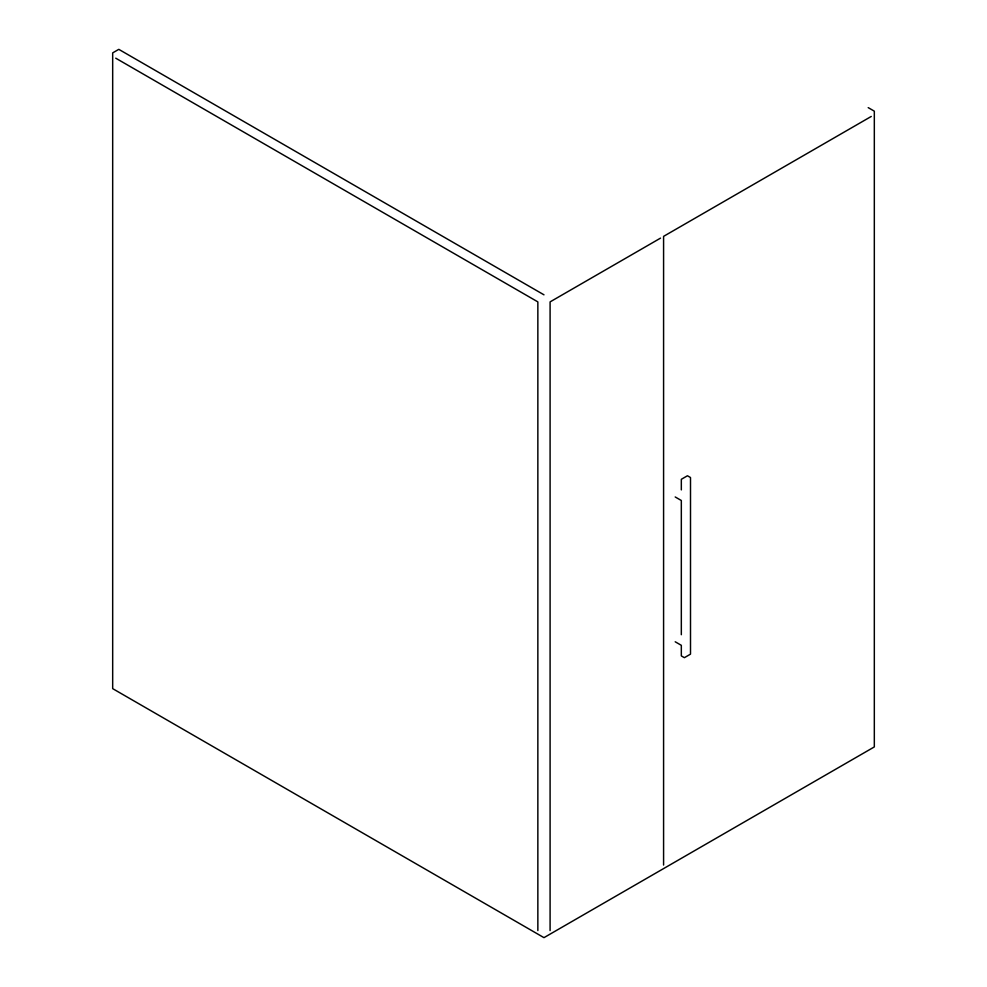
<?xml version="1.0" encoding="UTF-8"?>
<svg xmlns="http://www.w3.org/2000/svg" width="987" height="987" viewBox="0 0 987 987"><rect width="100%" height="100%" fill="white"/><g stroke="black" fill="none" stroke-linecap="round" stroke-linejoin="round"><path stroke-width="1.48" d="M660.525 238.126L550.092 301.886L550.092 930.581M871.262 116.454L663.585 236.362L663.585 865.056M868.202 107.632L874.322 111.161L874.322 746.925L543.973 937.65L112.678 688.642L112.678 52.879L118.798 49.35L543.973 294.817M115.738 58.184L537.853 301.886L537.853 930.581M675.207 496.967L681.326 500.495L681.326 634.715M675.207 641.784L681.326 645.313L681.326 655.911L684.386 657.675L690.505 654.147L690.505 477.535L687.446 475.771L681.326 479.3L681.326 489.897"/></g></svg>
